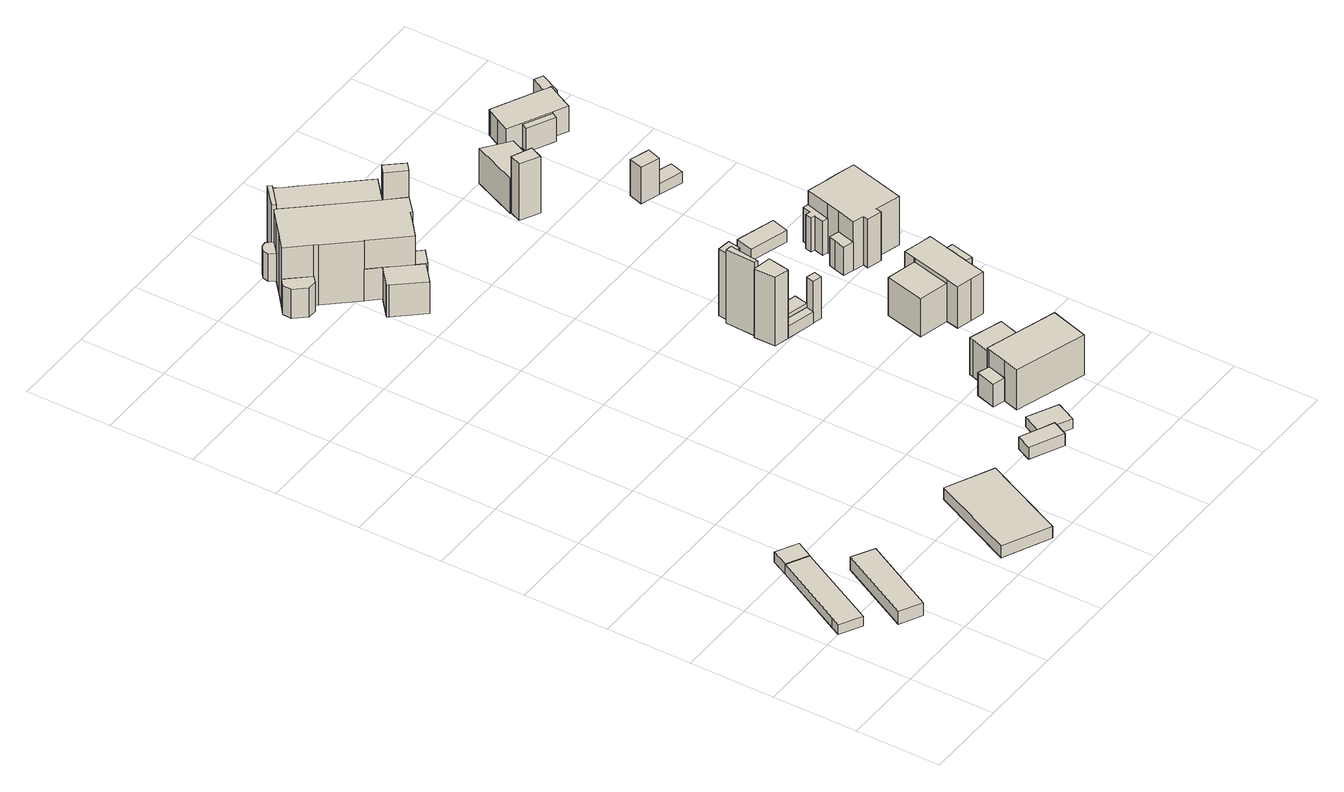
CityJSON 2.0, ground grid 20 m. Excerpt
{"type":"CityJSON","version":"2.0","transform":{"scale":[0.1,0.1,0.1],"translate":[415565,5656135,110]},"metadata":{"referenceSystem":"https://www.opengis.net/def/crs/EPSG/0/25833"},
"CityObjects":{
"building1":{"type":"Building","attributes":{"Dachtyp_tdc":"tdcPolyFlatRoof","Gemeindeschluessel":14612000,"Dachneigung":3.49,"QualitaetDacherkennung":84,"Geometrietyp2DReferenz":"3000","measuredHeight":2.61,"function":"31001_9998","roofType":"2100"},"geometry":[{"type":"Solid","lod":"1","boundaries":[[[[0,1,2,3,4]],[[5,6,7,8,9]],[[4,6,5,0]],[[3,7,6,4]],[[2,8,7,3]],[[1,9,8,2]],[[0,5,9,1]]]]}]},
"building2":{"type":"Building","attributes":{"Dachtyp_tdc":"tdcFreeFormRoof","Gemeindeschluessel":14612000,"Dachneigung":40.48,"QualitaetDacherkennung":8,"Geometrietyp2DReferenz":"3000","measuredHeight":4.56,"function":"31001_9998","roofType":"5000"},"geometry":[{"type":"Solid","lod":"1","boundaries":[[[[10,11,12,13]],[[14,15,16,17]],[[13,15,14,10]],[[12,16,15,13]],[[11,17,16,12]],[[10,14,17,11]]]]}]},
"building3":{"type":"Building","attributes":{"Dachtyp_tdc":"tdcPolyFlatRoof","Gemeindeschluessel":14612000,"Dachneigung":4.86,"QualitaetDacherkennung":59,"Geometrietyp2DReferenz":"3000","measuredHeight":2.76,"function":"31001_9998","roofType":"2100"},"geometry":[{"type":"Solid","lod":"1","boundaries":[[[[18,19,20,21]],[[8,7,22,23]],[[21,7,8,18]],[[20,22,7,21]],[[19,23,22,20]],[[18,8,23,19]]]]}]},
"building4":{"type":"Building","attributes":{"Dachtyp_tdc":"tdcPolyFlatRoof","Gemeindeschluessel":14612000,"Dachneigung":0,"QualitaetDacherkennung":0,"Geometrietyp2DReferenz":"3000","BezugspunktDach":"2000","measuredHeight":3,"function":"31001_9998"},"geometry":[{"type":"Solid","lod":"1","boundaries":[[[[24,25,26,27]],[[28,29,30,31]],[[27,29,28,24]],[[26,30,29,27]],[[25,31,30,26]],[[24,28,31,25]]]]}]},
"building5":{"type":"Building","attributes":{"Dachtyp_tdc":"tdcPolyFlatRoof","Gemeindeschluessel":14612000,"Dachneigung":0,"QualitaetDacherkennung":66,"Geometrietyp2DReferenz":"3000","measuredHeight":3.09,"function":"31001_9998","roofType":"1000"},"geometry":[{"type":"Solid","lod":"1","boundaries":[[[[32,33,34,35,36]],[[37,38,39,40,41]],[[36,38,37,32]],[[35,39,38,36]],[[34,40,39,35]],[[33,41,40,34]],[[32,37,41,33]]]]}]},
"building6":{"type":"Building","attributes":{"Dachtyp_tdc":"tdcPolyFlatRoof","Gemeindeschluessel":14612000,"Dachneigung":0,"QualitaetDacherkennung":71,"Geometrietyp2DReferenz":"3000","measuredHeight":2.54,"function":"31001_9998","roofType":"1000"},"geometry":[{"type":"Solid","lod":"1","boundaries":[[[[42,43,44,45,46]],[[47,48,49,50,51]],[[46,48,47,42]],[[45,49,48,46]],[[44,50,49,45]],[[43,51,50,44]],[[42,47,51,43]]]]}]},
"building7":{"type":"Building","attributes":{"name":"Sächsisches Landesgymnasium für Musik Carl Maria von Weber Dresden","Gemeindeschluessel":14612000,"Geometrietyp2DReferenz":"3000","function":"31001_3021","roofType":"9999"},"children":["building7-1","building7-2","building7-3","building7-4","building7-5","building7-6","building7-7","building7-8"]},
"building7-1":{"type":"BuildingPart","attributes":{"Dachtyp_tdc":"tdcPolyFlatRoof","Dachneigung":0,"QualitaetDacherkennung":39,"Geometrietyp2DReferenz":"3000","measuredHeight":7.5,"roofType":"1000"},"parents":["building7"],"geometry":[{"type":"Solid","lod":"1","boundaries":[[[[52,53,54,55,56]],[[57,58,59,60,61]],[[56,58,57,52]],[[55,59,58,56]],[[54,60,59,55]],[[53,61,60,54]],[[52,57,61,53]]]]}]},
"building7-2":{"type":"BuildingPart","attributes":{"Dachtyp_tdc":"tdcFreeFormRoof","Dachneigung":84.16,"QualitaetDacherkennung":25,"Geometrietyp2DReferenz":"3000","measuredHeight":19.23,"roofType":"5000"},"parents":["building7"],"geometry":[{"type":"Solid","lod":"1","boundaries":[[[[62,63,64,65]],[[66,67,68,69]],[[65,67,66,62]],[[64,68,67,65]],[[63,69,68,64]],[[62,66,69,63]]]]}]},
"building7-3":{"type":"BuildingPart","attributes":{"Dachtyp_tdc":"tdcFreeFormRoof","Dachneigung":41.45,"QualitaetDacherkennung":26,"Geometrietyp2DReferenz":"3000","measuredHeight":7.59,"roofType":"5000"},"parents":["building7"],"geometry":[{"type":"Solid","lod":"1","boundaries":[[[[70,71,72,73,74,75,76]],[[77,78,79,80,66,81,82]],[[76,78,77,70]],[[75,79,78,76]],[[74,80,79,75]],[[73,66,80,74]],[[72,81,66,73]],[[71,82,81,72]],[[70,77,82,71]]]]}]},
"building7-4":{"type":"BuildingPart","attributes":{"Dachtyp_tdc":"tdcPolyFlatRoof","Dachneigung":0,"QualitaetDacherkennung":59,"Geometrietyp2DReferenz":"3000","measuredHeight":8.18,"roofType":"1000"},"parents":["building7"],"geometry":[{"type":"Solid","lod":"1","boundaries":[[[[83,84,85,86,87]],[[88,89,90,91,92]],[[87,89,88,83]],[[86,90,89,87]],[[85,91,90,86]],[[84,92,91,85]],[[83,88,92,84]]]]}]},
"building7-5":{"type":"BuildingPart","attributes":{"Dachtyp_tdc":"tdcGableRoof","Dachneigung":17.55,"QualitaetDacherkennung":17,"Geometrietyp2DReferenz":"3000","measuredHeight":16.47,"roofType":"3100"},"parents":["building7"],"geometry":[{"type":"Solid","lod":"1","boundaries":[[[[93,94,95,96,97,98,99,100,101,102,103,104,105]],[[106,107,108,109,110,61,60,59,111,112,113,69,68]],[[105,107,106,93]],[[104,108,107,105]],[[103,109,108,104]],[[102,110,109,103]],[[101,61,110,102]],[[100,60,61,101]],[[99,59,60,100]],[[98,111,59,99]],[[97,112,111,98]],[[96,113,112,97]],[[95,69,113,96]],[[94,68,69,95]],[[93,106,68,94]]]]}]},
"building7-6":{"type":"BuildingPart","attributes":{"Dachtyp_tdc":"tdcFreeFormRoof","Dachneigung":31.03,"QualitaetDacherkennung":44,"Geometrietyp2DReferenz":"3000","measuredHeight":8.09,"roofType":"5000"},"parents":["building7"],"geometry":[{"type":"Solid","lod":"1","boundaries":[[[[114,115,116,117,118,119]],[[120,121,122,123,124,125]],[[119,121,120,114]],[[118,122,121,119]],[[117,123,122,118]],[[116,124,123,117]],[[115,125,124,116]],[[114,120,125,115]]]]}]},
"building7-7":{"type":"BuildingPart","attributes":{"Dachtyp_tdc":"tdcPolyFlatRoof","Dachneigung":0,"QualitaetDacherkennung":58,"Geometrietyp2DReferenz":"3000","measuredHeight":8.18,"roofType":"1000"},"parents":["building7"],"geometry":[{"type":"Solid","lod":"1","boundaries":[[[[126,127,128,129,130,131,132,133,134,87]],[[135,89,136,137,138,139,140,141,142,143]],[[87,89,135,126]],[[134,136,89,87]],[[133,137,136,134]],[[132,138,137,133]],[[131,139,138,132]],[[130,140,139,131]],[[129,141,140,130]],[[128,142,141,129]],[[127,143,142,128]],[[126,135,143,127]]]]}]},
"building7-8":{"type":"BuildingPart","attributes":{"Dachtyp_tdc":"tdcHipAndGableRoof","Dachneigung":44.31,"QualitaetDacherkennung":15,"Geometrietyp2DReferenz":"3000","measuredHeight":19.2,"roofType":"5000"},"parents":["building7"],"geometry":[{"type":"Solid","lod":"1","boundaries":[[[[144,145,146,147,148,149,150,151,152,153,154,155,156,157,158,159]],[[160,161,162,163,91,90,135,143,164,125,124,165,82,81,69,112]],[[159,160,112,144]],[[158,161,160,159]],[[157,162,161,158]],[[156,163,162,157]],[[155,91,163,156]],[[154,90,91,155]],[[153,135,90,154]],[[152,143,135,153]],[[151,164,143,152]],[[150,125,164,151]],[[149,124,125,150]],[[148,165,124,149]],[[147,82,165,148]],[[146,81,82,147]],[[145,69,81,146]],[[144,112,69,145]]]]}]},
"building8":{"type":"Building","attributes":{"Dachtyp_tdc":"tdcFreeFormRoof","Gemeindeschluessel":14612000,"Dachneigung":63.22,"QualitaetDacherkennung":7,"Geometrietyp2DReferenz":"3000","measuredHeight":19.86,"function":"31001_9998","roofType":"5000"},"geometry":[{"type":"Solid","lod":"1","boundaries":[[[[166,167,168,169,170,171,172]],[[173,174,175,176,177,178,179]],[[172,174,173,166]],[[171,175,174,172]],[[170,176,175,171]],[[169,177,176,170]],[[168,178,177,169]],[[167,179,178,168]],[[166,173,179,167]]]]}]},
"building9":{"type":"Building","attributes":{"Dachtyp_tdc":"tdcFreeFormRoof","Gemeindeschluessel":14612000,"Dachneigung":70.92,"QualitaetDacherkennung":19,"Geometrietyp2DReferenz":"3000","measuredHeight":20.15,"function":"31001_9998","roofType":"5000"},"geometry":[{"type":"Solid","lod":"1","boundaries":[[[[180,181,182,183,184]],[[185,186,187,188,189]],[[184,186,185,180]],[[183,187,186,184]],[[182,188,187,183]],[[181,189,188,182]],[[180,185,189,181]]]]}]},
"building10":{"type":"Building","attributes":{"Gemeindeschluessel":14612000,"Geometrietyp2DReferenz":"3000","function":"31001_9998","roofType":"9999"},"children":["building10-1","building10-2","building10-3"]},
"building10-1":{"type":"BuildingPart","attributes":{"Dachtyp_tdc":"tdcGableRoof","Dachneigung":56.67,"QualitaetDacherkennung":15,"Geometrietyp2DReferenz":"3000","measuredHeight":7.83,"roofType":"3100"},"parents":["building10"],"geometry":[{"type":"Solid","lod":"1","boundaries":[[[[190,191,192,193]],[[194,195,196,197]],[[193,195,194,190]],[[192,196,195,193]],[[191,197,196,192]],[[190,194,197,191]]]]}]},
"building10-2":{"type":"BuildingPart","attributes":{"Dachtyp_tdc":"tdcHipRoof","Dachneigung":48.45,"QualitaetDacherkennung":58,"Geometrietyp2DReferenz":"3000","measuredHeight":13.05,"roofType":"3200"},"parents":["building10"],"geometry":[{"type":"Solid","lod":"1","boundaries":[[[[198,199,200,201,202,203,204]],[[205,196,195,206,207,208,209]],[[204,196,205,198]],[[203,195,196,204]],[[202,206,195,203]],[[201,207,206,202]],[[200,208,207,201]],[[199,209,208,200]],[[198,205,209,199]]]]}]},
"building10-3":{"type":"BuildingPart","attributes":{"Dachtyp_tdc":"tdcHipRoof","Dachneigung":48.8,"QualitaetDacherkennung":35,"Geometrietyp2DReferenz":"3000","measuredHeight":11.24,"roofType":"3200"},"parents":["building10"],"geometry":[{"type":"Solid","lod":"1","boundaries":[[[[210,211,212,213,214,215]],[[207,206,216,217,218,219]],[[215,206,207,210]],[[214,216,206,215]],[[213,217,216,214]],[[212,218,217,213]],[[211,219,218,212]],[[210,207,219,211]]]]}]},
"building11":{"type":"Building","attributes":{"name":"Sächsisches Landesgymnasium für Musik Carl Maria von Weber Dresden","Dachtyp_tdc":"tdcFreeFormRoof","Gemeindeschluessel":14612000,"Dachneigung":40.12,"QualitaetDacherkennung":7,"Geometrietyp2DReferenz":"3000","measuredHeight":22.89,"function":"31001_3021","roofType":"5000"},"geometry":[{"type":"Solid","lod":"1","boundaries":[[[[220,221,222,223]],[[224,225,226,227]],[[223,225,224,220]],[[222,226,225,223]],[[221,227,226,222]],[[220,224,227,221]]]]}]},
"building12":{"type":"Building","attributes":{"Dachtyp_tdc":"tdcFreeFormRoof","Gemeindeschluessel":14612000,"Dachneigung":49.35,"QualitaetDacherkennung":23,"Geometrietyp2DReferenz":"3000","measuredHeight":3.56,"function":"31001_9998","roofType":"5000"},"geometry":[{"type":"Solid","lod":"1","boundaries":[[[[228,229,230,231]],[[179,178,232,233]],[[231,178,179,228]],[[230,232,178,231]],[[229,233,232,230]],[[228,179,233,229]]]]}]},
"building13":{"type":"Building","attributes":{"Dachtyp_tdc":"tdcFreeFormRoof","Gemeindeschluessel":14612000,"Dachneigung":32.58,"QualitaetDacherkennung":5,"Geometrietyp2DReferenz":"3000","measuredHeight":17.67,"function":"31001_9998","roofType":"5000"},"geometry":[{"type":"Solid","lod":"1","boundaries":[[[[234,235,236,237,238]],[[239,240,241,242,243]],[[238,240,239,234]],[[237,241,240,238]],[[236,242,241,237]],[[235,243,242,236]],[[234,239,243,235]]]]}]},
"building14":{"type":"Building","attributes":{"Dachtyp_tdc":"tdcFreeFormRoof","Gemeindeschluessel":14612000,"Dachneigung":65.23,"QualitaetDacherkennung":14,"Geometrietyp2DReferenz":"3000","measuredHeight":5.76,"function":"31001_9998","roofType":"5000"},"geometry":[{"type":"Solid","lod":"1","boundaries":[[[[244,245,246,247]],[[248,249,250,251]],[[247,249,248,244]],[[246,250,249,247]],[[245,251,250,246]],[[244,248,251,245]]]]}]},
"building15":{"type":"Building","attributes":{"Dachtyp_tdc":"tdcFreeFormRoof","Gemeindeschluessel":14612000,"Dachneigung":67.29,"QualitaetDacherkennung":13,"Geometrietyp2DReferenz":"3000","measuredHeight":11.93,"function":"31001_9998","roofType":"5000"},"geometry":[{"type":"Solid","lod":"1","boundaries":[[[[252,253,254,255]],[[256,248,257,258]],[[255,248,256,252]],[[254,257,248,255]],[[253,258,257,254]],[[252,256,258,253]]]]}]},
"building16":{"type":"Building","attributes":{"Gemeindeschluessel":14612000,"Geometrietyp2DReferenz":"3000","function":"31001_9998","roofType":"9999"},"children":["building16-1","building16-2","building16-3"]},
"building16-1":{"type":"BuildingPart","attributes":{"Dachtyp_tdc":"tdcGableRoof","Dachneigung":17.96,"QualitaetDacherkennung":79,"Geometrietyp2DReferenz":"3000","measuredHeight":11.45,"roofType":"3100"},"parents":["building16"],"geometry":[{"type":"Solid","lod":"1","boundaries":[[[[259,260,261,262,263,264,265,266,267,268,269]],[[270,271,272,273,274,275,276,277,278,279,280]],[[269,270,280,259]],[[268,271,270,269]],[[267,272,271,268]],[[266,273,272,267]],[[265,274,273,266]],[[264,275,274,265]],[[263,276,275,264]],[[262,277,276,263]],[[261,278,277,262]],[[260,279,278,261]],[[259,280,279,260]]]]}]},
"building16-2":{"type":"BuildingPart","attributes":{"Dachtyp_tdc":"tdcGableRoof","Dachneigung":22.23,"QualitaetDacherkennung":79,"Geometrietyp2DReferenz":"3000","measuredHeight":11.51,"roofType":"3100"},"parents":["building16"],"geometry":[{"type":"Solid","lod":"1","boundaries":[[[[281,282,283,284]],[[275,285,286,276]],[[284,285,275,281]],[[283,286,285,284]],[[282,276,286,283]],[[281,275,276,282]]]]}]},
"building16-3":{"type":"BuildingPart","attributes":{"Dachtyp_tdc":"tdcGableRoof","Dachneigung":20.31,"QualitaetDacherkennung":73,"Geometrietyp2DReferenz":"3000","measuredHeight":10.76,"roofType":"3100"},"parents":["building16"],"geometry":[{"type":"Solid","lod":"1","boundaries":[[[[287,288,289,290]],[[280,291,292,270]],[[290,291,280,287]],[[289,292,291,290]],[[288,270,292,289]],[[287,280,270,288]]]]}]},
"building17":{"type":"Building","attributes":{"Dachtyp_tdc":"tdcFreeFormRoof","Gemeindeschluessel":14612000,"Dachneigung":38.77,"QualitaetDacherkennung":7,"Geometrietyp2DReferenz":"3000","measuredHeight":15.35,"function":"31001_9998","roofType":"5000"},"geometry":[{"type":"Solid","lod":"1","boundaries":[[[[293,294,295,296]],[[297,298,299,300]],[[296,298,297,293]],[[295,299,298,296]],[[294,300,299,295]],[[293,297,300,294]]]]}]},
"building18":{"type":"Building","attributes":{"Dachtyp_tdc":"tdcGableRoof","Gemeindeschluessel":14612000,"Dachneigung":17.32,"QualitaetDacherkennung":85,"Geometrietyp2DReferenz":"3000","measuredHeight":3.4,"function":"31001_9998","roofType":"3100"},"geometry":[{"type":"Solid","lod":"1","boundaries":[[[[301,302,303,304]],[[305,306,307,308]],[[304,306,305,301]],[[303,307,306,304]],[[302,308,307,303]],[[301,305,308,302]]]]}]},
"building19":{"type":"Building","attributes":{"Dachtyp_tdc":"tdcGableRoof","Gemeindeschluessel":14612000,"Dachneigung":69.24,"QualitaetDacherkennung":8,"Geometrietyp2DReferenz":"3000","measuredHeight":15.15,"function":"31001_9998","roofType":"3100"},"geometry":[{"type":"Solid","lod":"1","boundaries":[[[[309,310,311,312,313,314,315,316]],[[317,318,319,320,321,322,323,324]],[[316,318,317,309]],[[315,319,318,316]],[[314,320,319,315]],[[313,321,320,314]],[[312,322,321,313]],[[311,323,322,312]],[[310,324,323,311]],[[309,317,324,310]]]]}]},
"building20":{"type":"Building","attributes":{"Gemeindeschluessel":14612000,"Geometrietyp2DReferenz":"3000","function":"31001_9998","roofType":"9999"},"children":["building20-1","building20-2","building20-3"]},
"building20-1":{"type":"BuildingPart","attributes":{"Dachtyp_tdc":"tdcGableRoof","Dachneigung":61.51,"QualitaetDacherkennung":15,"Geometrietyp2DReferenz":"3000","measuredHeight":9.91,"roofType":"3100"},"parents":["building20"],"geometry":[{"type":"Solid","lod":"1","boundaries":[[[[325,326,327,328,329,330,331]],[[332,333,334,335,336,337,338]],[[331,333,332,325]],[[330,334,333,331]],[[329,335,334,330]],[[328,336,335,329]],[[327,337,336,328]],[[326,338,337,327]],[[325,332,338,326]]]]}]},
"building20-2":{"type":"BuildingPart","attributes":{"Dachtyp_tdc":"tdcPolyFlatRoof","Dachneigung":0,"QualitaetDacherkennung":62,"Geometrietyp2DReferenz":"3000","measuredHeight":12.58,"roofType":"1000"},"parents":["building20"],"geometry":[{"type":"Solid","lod":"1","boundaries":[[[[339,340,341,342,343,344,345,346,347,348,349,350,351]],[[352,353,354,355,356,338,336,357,358,359,360,361,362]],[[351,353,352,339]],[[350,354,353,351]],[[349,355,354,350]],[[348,356,355,349]],[[347,338,356,348]],[[346,336,338,347]],[[345,357,336,346]],[[344,358,357,345]],[[343,359,358,344]],[[342,360,359,343]],[[341,361,360,342]],[[340,362,361,341]],[[339,352,362,340]]]]}]},
"building20-3":{"type":"BuildingPart","attributes":{"Dachtyp_tdc":"tdcFreeFormRoof","Dachneigung":76.72,"QualitaetDacherkennung":34,"Geometrietyp2DReferenz":"3000","measuredHeight":12.68,"roofType":"5000"},"parents":["building20"],"geometry":[{"type":"Solid","lod":"1","boundaries":[[[[363,364,365,366,367,368,369,370]],[[371,372,373,374,375,376,358,357]],[[370,372,371,363]],[[369,373,372,370]],[[368,374,373,369]],[[367,375,374,368]],[[366,376,375,367]],[[365,358,376,366]],[[364,357,358,365]],[[363,371,357,364]]]]}]},
"building21":{"type":"Building","attributes":{"Dachtyp_tdc":"tdcGableRoof","Gemeindeschluessel":14612000,"Dachneigung":47.44,"QualitaetDacherkennung":1,"Geometrietyp2DReferenz":"3000","measuredHeight":10.46,"function":"31001_9998","roofType":"3100"},"geometry":[{"type":"Solid","lod":"1","boundaries":[[[[377,378,379,380]],[[381,382,383,384]],[[380,382,381,377]],[[379,383,382,380]],[[378,384,383,379]],[[377,381,384,378]]]]}]},
"building22":{"type":"Building","attributes":{"Dachtyp_tdc":"tdcPolyFlatRoof","Gemeindeschluessel":14612000,"Dachneigung":0,"QualitaetDacherkennung":56,"Geometrietyp2DReferenz":"3000","measuredHeight":2.79,"function":"31001_9998","roofType":"1000"},"geometry":[{"type":"Solid","lod":"1","boundaries":[[[[385,386,387,388]],[[381,384,389,390]],[[388,384,381,385]],[[387,389,384,388]],[[386,390,389,387]],[[385,381,390,386]]]]}]},
"building23":{"type":"Building","attributes":{"Gemeindeschluessel":14612000,"Geometrietyp2DReferenz":"3000","function":"31001_9998","roofType":"9999"},"children":["building23-1","building23-2"]},
"building23-1":{"type":"BuildingPart","attributes":{"Dachtyp_tdc":"tdcPolyFlatRoof","Dachneigung":24.37,"QualitaetDacherkennung":46,"Geometrietyp2DReferenz":"3000","measuredHeight":6.53,"roofType":"2100"},"parents":["building23"],"geometry":[{"type":"Solid","lod":"1","boundaries":[[[[391,392,393,394]],[[395,396,397,398]],[[394,396,395,391]],[[393,397,396,394]],[[392,398,397,393]],[[391,395,398,392]]]]}]},
"building23-2":{"type":"BuildingPart","attributes":{"Dachtyp_tdc":"tdcGableRoof","Dachneigung":25.04,"QualitaetDacherkennung":78,"Geometrietyp2DReferenz":"3000","measuredHeight":7.47,"roofType":"3100"},"parents":["building23"],"geometry":[{"type":"Solid","lod":"1","boundaries":[[[[399,400,401,402,403,404,405,406,407,408,409]],[[396,410,411,412,413,414,415,416,417,418,397]],[[409,396,397,399]],[[408,410,396,409]],[[407,411,410,408]],[[406,412,411,407]],[[405,413,412,406]],[[404,414,413,405]],[[403,415,414,404]],[[402,416,415,403]],[[401,417,416,402]],[[400,418,417,401]],[[399,397,418,400]]]]}]},
"building24":{"type":"Building","attributes":{"Dachtyp_tdc":"tdcFreeFormRoof","Gemeindeschluessel":14612000,"Dachneigung":66.48,"QualitaetDacherkennung":12,"Geometrietyp2DReferenz":"3000","measuredHeight":7.11,"function":"31001_9998","roofType":"5000"},"geometry":[{"type":"Solid","lod":"1","boundaries":[[[[419,420,421,422,423,424]],[[425,426,427,428,429,430]],[[424,426,425,419]],[[423,427,426,424]],[[422,428,427,423]],[[421,429,428,422]],[[420,430,429,421]],[[419,425,430,420]]]]}]}
},
"vertices":[
[7,178,60],[58,151,60],[162,347,60],[111,374,60],[19,200,60],[7,178,35],[19,200,35],[111,374,35],[162,347,35],[58,151,35],
[99,93,70],[150,66,70],[244,242,70],[193,270,70],[99,93,37],[193,270,37],[244,242,37],[150,66,37],
[162,347,61],[183,387,61],[132,414,61],[111,374,61],[132,414,35],[183,387,35],
[428,59,32],[538,7,32],[632,206,32],[522,259,32],[428,59,2],[522,259,2],[632,206,2],[538,7,2],
[681,158,74],[758,120,74],[776,157,74],[743,172,74],[698,193,74],[681,158,43],[698,193,43],[743,172,43],[776,157,43],[758,120,43],
[743,172,67],[776,157,67],[814,138,67],[837,186,67],[767,221,67],[743,172,42],[767,221,42],[837,186,42],[814,138,42],[776,157,42],
[600,1641,111],[581,1663,111],[545,1632,111],[546,1632,111],[564,1610,111],[600,1641,35],[564,1610,35],[546,1632,35],[545,1632,35],[581,1663,35],
[366,1778,202],[372,1771,202],[418,1811,202],[412,1819,202],[366,1778,35],[412,1819,35],[418,1811,35],[372,1771,35],
[330,1763,106],[340,1750,106],[369,1775,106],[366,1778,106],[357,1788,106],[345,1787,106],[333,1777,106],[330,1763,35],[333,1777,35],[345,1787,35],[357,1788,35],[369,1775,35],[340,1750,35],
[470,1469,117],[502,1497,117],[485,1516,117],[452,1488,117],[467,1472,117],[470,1469,35],[467,1472,35],[452,1488,35],[485,1516,35],[502,1497,35],
[438,1828,175],[418,1811,175],[372,1771,175],[410,1727,175],[515,1606,175],[535,1623,175],[546,1632,175],[545,1632,175],[581,1663,175],[476,1784,175],[474,1786,175],[456,1806,175],[443,1822,175],[438,1828,35],[443,1822,35],[456,1806,35],[474,1786,35],[476,1784,35],[535,1623,35],[515,1606,35],[410,1727,35],
[301,1631,110],[316,1644,110],[273,1693,110],[257,1680,110],[255,1659,110],[279,1631,110],[301,1631,35],[279,1631,35],[255,1659,35],[257,1680,35],[273,1693,35],[316,1644,35],
[384,1567,117],[383,1566,117],[408,1538,117],[367,1503,117],[364,1500,117],[368,1496,117],[421,1433,117],[451,1458,117],[461,1467,117],[384,1567,35],[461,1467,35],[451,1458,35],[421,1433,35],[368,1496,35],[364,1500,35],[367,1503,35],[408,1538,35],[383,1566,35],
[515,1606,191],[372,1771,191],[369,1775,191],[340,1750,191],[306,1721,191],[273,1693,191],[316,1644,191],[322,1636,191],[383,1566,191],[384,1567,191],[452,1488,191],[485,1516,191],[508,1536,191],[510,1538,191],[513,1534,191],[550,1567,191],[550,1567,35],[513,1534,35],[510,1538,35],[508,1536,35],[322,1636,35],[306,1721,35],
[715,791,213],[750,783,213],[753,803,213],[759,834,213],[726,840,213],[718,842,213],[715,842,213],[715,791,35],[715,842,35],[718,842,35],[726,840,35],[759,834,35],[753,803,35],[750,783,35],
[718,842,227],[726,840,227],[736,911,227],[730,912,227],[720,913,227],[718,842,37],[720,913,37],[730,912,37],[736,911,37],[726,840,37],
[807,362,93],[792,315,93],[821,307,93],[835,353,93],[807,362,34],[835,353,34],[821,307,34],[792,315,34],
[810,270,138],[979,218,138],[1006,307,138],[916,335,138],[837,359,138],[835,353,138],[821,307,138],[810,270,34],[837,359,34],[916,335,34],[1006,307,34],[979,218,34],
[916,335,130],[932,387,130],[898,398,130],[854,412,130],[851,402,130],[837,359,130],[851,402,34],[854,412,34],[898,398,34],[932,387,34],
[515,1606,260],[550,1567,260],[569,1583,260],[535,1623,260],[515,1606,37],[535,1623,37],[569,1583,37],[550,1567,37],
[750,783,65],[818,766,65],[823,785,65],[753,803,65],[823,785,35],[818,766,35],
[730,912,208],[736,911,208],[761,907,208],[766,936,208],[734,940,208],[730,912,36],[734,940,36],[766,936,36],[761,907,36],[736,911,36],
[823,785,75],[830,818,75],[759,834,75],[753,803,75],[823,785,36],[753,803,36],[759,834,36],[830,818,36],
[818,766,144],[839,761,144],[844,780,144],[823,785,144],[818,766,36],[844,780,36],[839,761,36],
[970,543,144],[963,512,144],[999,503,144],[1031,495,144],[1042,543,144],[1056,598,144],[1068,647,144],[1035,655,144],[999,664,144],[992,636,144],[993,636,144],[993,636,36],[992,636,36],[999,664,36],[1035,655,36],[1068,647,36],[1056,598,36],[1042,543,36],[1031,495,36],[999,503,36],[963,512,36],[970,543,36],
[1056,598,145],[1042,543,145],[1057,539,145],[1070,595,145],[1070,595,36],[1057,539,36],
[970,543,134],[993,636,134],[921,653,134],[899,560,134],[899,560,36],[921,653,36],
[765,1441,187],[809,1418,187],[822,1448,187],[777,1468,187],[765,1441,40],[777,1468,40],[822,1448,40],[809,1418,40],
[1007,953,66],[1019,994,66],[928,1021,66],[916,980,66],[1007,953,36],[916,980,36],[928,1021,36],[1019,994,36],
[822,1448,130],[840,1441,130],[880,1531,130],[842,1560,130],[822,1575,130],[775,1469,130],[777,1468,130],[798,1459,130],[822,1448,39],[798,1459,39],[777,1468,39],[775,1469,39],[822,1575,39],[842,1560,39],[880,1531,39],[840,1441,39],
[977,796,112],[1001,789,112],[1008,815,112],[1013,832,112],[991,838,112],[989,838,112],[984,822,112],[977,796,38],[984,822,38],[989,838,38],[991,838,38],[1013,832,38],[1008,815,38],[1001,789,38],
[1121,757,164],[1156,889,164],[1117,900,164],[1092,906,164],[1077,910,164],[1037,921,164],[1021,864,164],[1013,832,164],[1001,789,164],[1028,782,164],[1024,769,164],[1059,760,164],[1062,773,164],[1121,757,38],[1062,773,38],[1059,760,38],[1024,769,38],[1028,782,38],[1021,864,38],[1037,921,38],[1077,910,38],[1092,906,38],[1117,900,38],[1156,889,38],
[1008,867,127],[1021,864,127],[1037,921,127],[1024,925,127],[1019,905,127],[1008,908,127],[1004,893,127],[1014,890,127],[1008,867,38],[1014,890,38],[1004,893,38],[1008,908,38],[1019,905,38],[1024,925,38],
[991,1250,133],[1002,1283,133],[956,1298,133],[946,1265,133],[991,1250,39],[946,1265,39],[956,1298,39],[1002,1283,39],
[991,1250,67],[1048,1232,67],[1058,1265,67],[1002,1283,67],[1058,1265,39],[1048,1232,39],
[959,1550,100],[1022,1519,100],[1029,1532,100],[966,1564,100],[959,1550,38],[966,1564,38],[1029,1532,38],[1022,1519,38],
[1029,1532,104],[1062,1515,104],[1078,1547,104],[1095,1579,104],[1086,1583,104],[1070,1592,104],[965,1644,104],[962,1638,104],[948,1612,104],[932,1581,104],[966,1564,104],[932,1581,38],[948,1612,38],[962,1638,38],[965,1644,38],[1070,1592,38],[1086,1583,38],[1095,1579,38],[1078,1547,38],[1062,1515,38],
[1108,1573,88],[1132,1622,88],[1111,1632,88],[1086,1583,88],[1095,1579,88],[1102,1575,88],[1108,1573,39],[1102,1575,39],[1095,1579,39],[1086,1583,39],[1111,1632,39],[1132,1622,39]
]}
